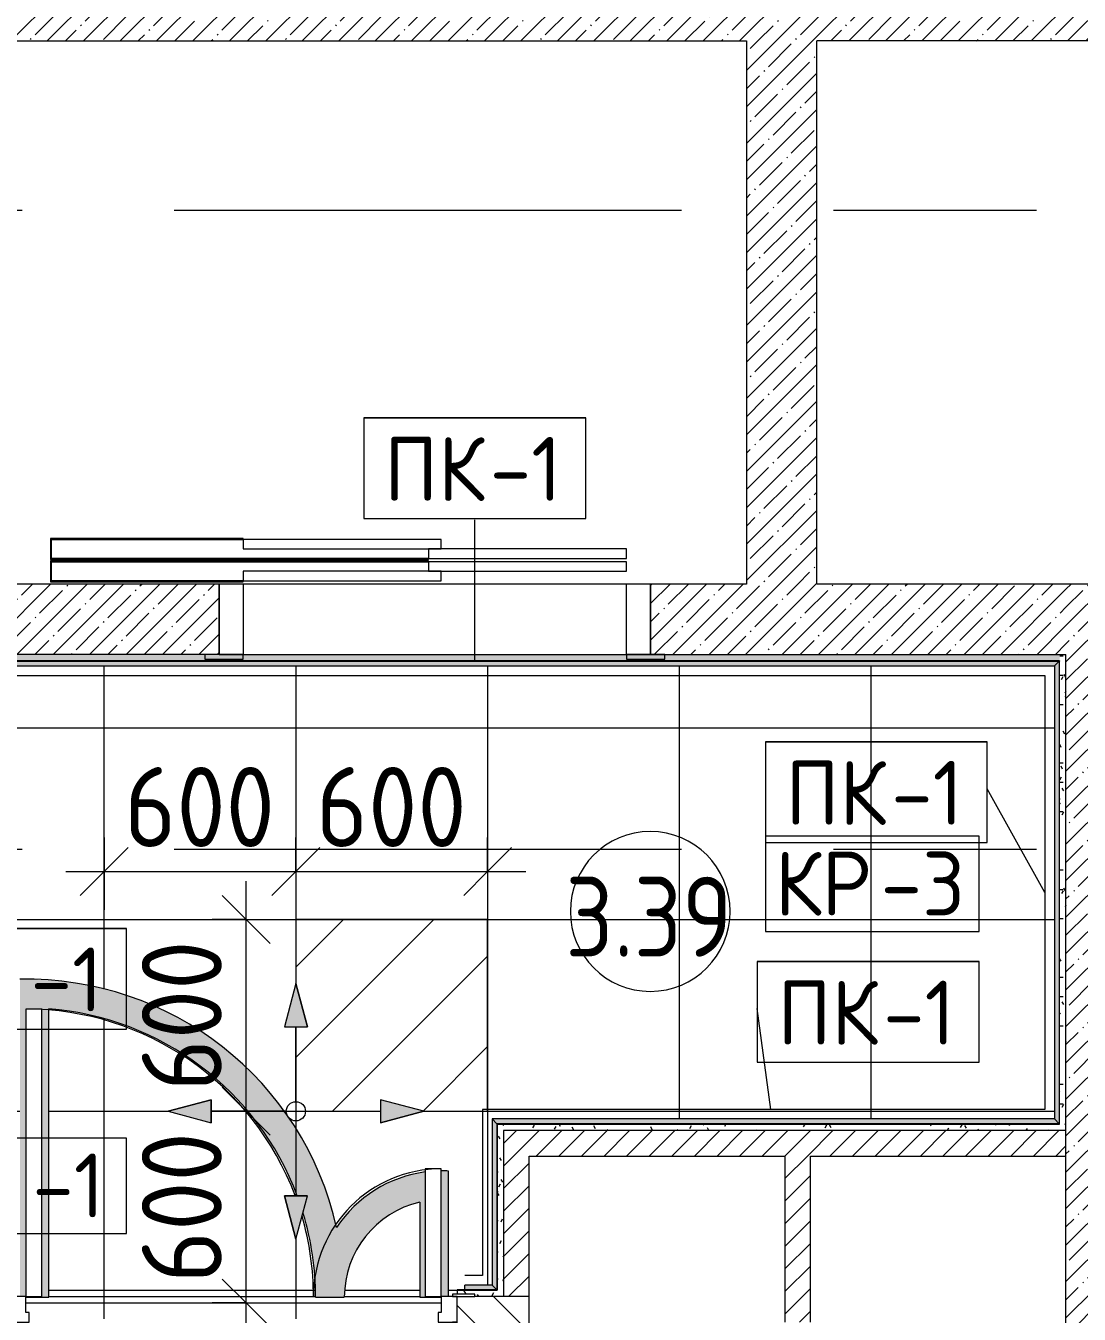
# Model space of a CAD drawing. Header units: millimetres. Extents: x 81773 to 282675, y -8553 to 29000.
# Drawn here: x 95245 to 98541, y 13545 to 17577 of the extents above; entities that cross this region are included whole.
import ezdxf

# ---------------------------------------------------------------- set-up
doc = ezdxf.new("R2010")
doc.units = ezdxf.units.MM
doc.linetypes.add('Осевая', pattern=[3175, 635, -476.25, 1587.5, -476.25])
for name, color, linetype, lineweight in [('A-ANNO-DIMS', 7, 'Continuous', 9), ('A-ANNO-DIMS-100', 7, 'Continuous', 9), ('A-AREA-IDEN', 7, 'Continuous', 9), ('A-DETL', 7, 'Continuous', 9), ('A-DETL-GENF', 7, 'Continuous', 9), ('A-DOOR', 7, 'Continuous', 9), ('A-DOOR-1', 7, 'Continuous', 13), ('A-DOOR-FRAM', 7, 'Continuous', 13), ('A-FLOR-IDEN', 7, 'Continuous', 9), ('A-FLOR-PATT', 7, 'Continuous', 9), ('A-GENM-IDEN', 7, 'Continuous', 9), ('A-WALL', 7, 'Continuous', 9), ('I-WALL', 7, 'Continuous', 9), ('Оси-2', 7, 'Осевая', 9)]:
    doc.layers.add(name, color=color, linetype=linetype, lineweight=lineweight)
for name, color, linetype, lineweight, true_color in [('A-DETL-GENF-2', 7, 'Continuous', 9, 0x004000), ('A-FLOR-1', 7, 'Continuous', 9, 0x787878), ('A-GENM-4', 7, 'Continuous', 9, 0x8000ff), ('A-WALL-1', 9, 'Continuous', 9, 0x808080), ('A-WALL-FNSH-1', 9, 'Continuous', 9, 0x808080), ('I-WALL-2', 9, 'Continuous', 9, 0x808080)]:
    doc.layers.add(name, color=color, linetype=linetype, lineweight=lineweight, true_color=true_color)
doc.styles.add('GOST Common', font='GOST_Common.ttf', dxfattribs={"width": 0.9, "height": 250})
doc.styles.add('GOST Common_1', font='GOST_Common.ttf', dxfattribs={"height": 200})
doc.styles.add('ISOCPEUR', font='isocpeur.ttf', dxfattribs={"width": 0.9, "height": 250})
doc.dimstyles.new('ISO-2_5_0_9К_БОЛЬШОЙ_округление', dxfattribs={"dimscale": 304.8, "dimtxt": 248.995294, "dimasz": 0.492126, "dimexe": 0.393701, "dimexo": 0, "dimgap": 0, "dimtad": 1, "dimdec": 0, "dimrnd": 10, "dimzin": 0, "dimdsep": 46, "dimtxsty": 'ISOCPEUR', "dimblk1": 'OBLIQUE', "dimblk2": 'OBLIQUE', "dimsah": 1, "dimcen": 0.09, "dimdle": 0.393701, "dimazin": 0, "dimtfac": 1, "dimtdec": 4, "dimtix": 1, "dimtmove": 0, "dimatfit": 3, "dimfxl": 1, "dimtvp": 1, "dimtolj": 1, "dimtzin": 0, "dimarcsym": 2})
pattern_1 = [(45, (0, 0), (-57.024626, 57.024626), []), (45, (57.025, 0), (-57.024626, 57.024626), [100.806, -20.161, 3.353, -16.808])]
pattern_2 = [(45, (0, 0), (-35.35534, 35.35534), [])]
pattern_3 = [(0, (0, 0), (121.92, 30.48), [10.058, -81.382, 10.058, -81.382, -487.68]), (0, (0, 0), (121.92, 30.48), [-182.88, 10.058, -172.822, 10.058, -81.382, -213.36]), (0, (0, 0), (121.92, 30.48), [-457.2, 10.058, -50.902, 10.058, -142.342]), (120, (45.72, 15.24), (-87.356454, 90.345817), [10.058, -81.382, 10.058, -81.382, -487.68]), (120, (45.72, 15.24), (-87.356454, 90.345817), [-182.88, 10.058, -172.822, 10.058, -81.382, -213.36]), (120, (45.72, 15.24), (-87.356454, 90.345817), [-457.2, 10.058, -50.902, 10.058, -142.342]), (240, (60.96, 76.2), (-34.563546, -120.825817), [10.058, -81.382, 10.058, -81.382, -487.68]), (240, (60.96, 76.2), (-34.563546, -120.825817), [-182.88, 10.058, -172.822, 10.058, -81.382, -213.36]), (240, (60.96, 76.2), (-34.563546, -120.825817), [-457.2, 10.058, -50.902, 10.058, -142.342])]

# ---------------------------------------------------------------- blocks, each defined once
blk = doc.blocks.new('110_Дверь_СКБ_2Ст - Д-3а 1450x2100h_Лестничная клетка из коридора-32352288-План раскладки напольных покрытий 3 этажа в осях 23-33')
at = {"layer": 'A-DOOR'}
for centre, radius, start, end in [((-637.5, 100), 900, 20.5575, 90), ((662.5, 100), 400, 90, 180), ((-637.5, 100), 900, 0, 16.207)]:
    blk.add_arc(centre, radius, start, end, dxfattribs=at)
at = {"layer": 'A-DOOR-1'}
for p, q in [((-637.5, 1000), (-637.5, 100)), ((-587.5, 1000), (-637.5, 1000)), ((-587.5, 100), (-587.5, 1000)), ((662.5, 500), (612.5, 500)), ((612.5, 500), (612.5, 100)), ((662.5, 100), (662.5, 500)), ((-637.5, 100), (-587.5, 100)), ((612.5, 100), (662.5, 100))]:
    blk.add_line(p, q, dxfattribs=at)
at = {"layer": 'A-DOOR-FRAM'}
for p, q in [((-672.5, 108), (-742.5, 108)), ((-742.5, 108), (-742.5, 100)), ((-742.5, 100), (-672.5, 100)), ((-637.5, 100), (-687.5, 100)), ((-687.5, 100), (-687.5, 20)), ((-672.5, 100), (-672.5, 108)), ((-637.5, 50), (-637.5, 100)), ((662.5, 100), (662.5, 50)), ((712.5, 100), (662.5, 100)), ((767.5, 108), (697.5, 108)), ((697.5, 108), (697.5, 100)), ((697.5, 100), (767.5, 100)), ((712.5, 20), (712.5, 100)), ((767.5, 100), (767.5, 108)), ((-627.5, 50), (-637.5, 50)), ((-627.5, 20), (-627.5, 50)), ((662.5, 50), (652.5, 50)), ((652.5, 50), (652.5, 20)), ((-687.5, 20), (-627.5, 20)), ((-672.5, 20), (-687.5, 20)), ((-687.5, 20), (-687.5, -100)), ((-672.5, -100), (-672.5, 20)), ((652.5, 20), (712.5, 20)), ((712.5, 20), (697.5, 20)), ((697.5, 20), (697.5, -100)), ((712.5, -100), (712.5, 20)), ((-672.5, -100), (-742.5, -100)), ((-742.5, -100), (-742.5, -108)), ((-742.5, -108), (-672.5, -108)), ((-687.5, -100), (-672.5, -100)), ((-672.5, -108), (-672.5, -100)), ((697.5, -100), (712.5, -100)), ((767.5, -100), (697.5, -100)), ((697.5, -100), (697.5, -108)), ((697.5, -108), (767.5, -108)), ((767.5, -108), (767.5, -100))]:
    blk.add_line(p, q, dxfattribs=at)
blk = doc.blocks.new('DOR_Дверь лифта - 1350х2050h-19118285-План раскладки напольных покрытий 3 этажа в осях 23-33')
at = {"layer": 'A-DOOR'}
for p, q in [((600, 110), (-600, 110)), ((-600, 110), (-600, -110)), ((600, -110), (600, 110)), ((-600, -110), (600, -110)), ((-20, -120), (-20, -150)), ((600, -120), (-20, -120)), ((600, -150), (600, -120)), ((-600, -150), (-600, -180)), ((20, -150), (-600, -150)), ((-20, -150), (600, -150)), ((20, -180), (20, -150)), ((-600, -180), (20, -180)), ((-600, -190), (-600, -220)), ((20, -190), (-600, -190)), ((20, -220), (20, -190)), ((-600, -220), (20, -220)), ((-20, -220), (-20, -250)), ((600, -220), (-20, -220)), ((600, -250), (600, -220)), ((-20, -250), (600, -250))]:
    blk.add_line(p, q, dxfattribs=at)
at = {"layer": 'A-DOOR-1'}
for p, q in [((-600, 125), (-720, 125)), ((-720, 125), (-720, 110)), ((-600, 110), (-600, 125)), ((720, 125), (600, 125)), ((600, 125), (600, 110)), ((720, 110), (720, 125)), ((-720, 110), (-600, 110)), ((-675, 110), (-675, -110)), ((-600, 110), (-675, 110)), ((675, 110), (600, 110)), ((600, 110), (720, 110)), ((675, -110), (675, 110)), ((-675, -110), (-600, -110)), ((600, -110), (675, -110))]:
    blk.add_line(p, q, dxfattribs=at)
at = {"layer": 'A-DOOR-FRAM'}
for p, q in [((600, -117), (600, -120)), ((1203, -117), (600, -117)), ((600, -120), (1200, -120)), ((1200, -120), (1200, -180)), ((1203, -183), (1203, -117)), ((1200, -180), (20, -180)), ((20, -180), (20, -183)), ((20, -183), (1203, -183)), ((1203, -187), (20, -187)), ((20, -187), (20, -190)), ((20, -190), (1200, -190)), ((1200, -190), (1200, -250)), ((1203, -253), (1203, -187)), ((600, -250), (600, -253)), ((1200, -250), (600, -250)), ((600, -253), (1203, -253))]:
    blk.add_line(p, q, dxfattribs=at)
blk = doc.blocks.new('Плинтус - Плинтус керамогранит светло-серый-29857310-План раскладки напольных покрытий 3 этажа в осях 23-33')
at = {"layer": 'A-GENM-4'}
blk.add_hatch(color=256, dxfattribs=at).paths.add_polyline_path([(3643, -15), (3658, 0), (0, 0), (15, -15), (2419.3, -15)])
for p, q in [((0, 0), (3658, 0)), ((0, 0), (15, -15)), ((15, -15), (3643, -15)), ((3643, -15), (3658, 0)), ((45, -45), (3613, -45))]:
    blk.add_line(p, q, dxfattribs=at)
blk = doc.blocks.new('Плинтус - Плинтус керамогранит светло-серый-29857311-План раскладки напольных покрытий 3 этажа в осях 23-33')
at = {"layer": 'A-GENM-4'}
blk.add_hatch(color=256, dxfattribs=at).paths.add_polyline_path([(1448, 0), (0, 0), (15, -15), (1433, -15)])
for p, q in [((0, 0), (1448, 0)), ((0, 0), (15, -15)), ((15, -15), (1433, -15)), ((1433, -15), (1448, 0)), ((45, -45), (1403, -45))]:
    blk.add_line(p, q, dxfattribs=at)
blk = doc.blocks.new('Плинтус - Плинтус керамогранит светло-серый-29857312-План раскладки напольных покрытий 3 этажа в осях 23-33')
at = {"layer": 'A-GENM-4'}
blk.add_hatch(color=256, dxfattribs=at).paths.add_polyline_path([(1760, 0), (0, 0), (15, -15), (1775, -15)])
for p, q in [((0, 0), (1760, 0)), ((0, 0), (15, -15)), ((15, -15), (1775, -15)), ((1775, -15), (1760, 0)), ((45, -45), (1789, -45)), ((1789, -45), (1805, -45))]:
    blk.add_line(p, q, dxfattribs=at)
blk = doc.blocks.new('Плинтус - Плинтус керамогранит светло-серый-29857313-План раскладки напольных покрытий 3 этажа в осях 23-33')
at = {"layer": 'A-GENM-4'}
blk.add_hatch(color=256, dxfattribs=at).paths.add_polyline_path([(520, 0), (0, 0), (-15, -15), (505, -15)])
for p, q in [((0, 0), (-15, -15)), ((-15, -15), (505, -15)), ((0, 0), (520, 0)), ((505, -15), (520, 0)), ((-45, -45), (-39, -45)), ((-39, -45), (475, -45))]:
    blk.add_line(p, q, dxfattribs=at)
blk = doc.blocks.new('Плинтус - Плинтус керамогранит светло-серый-29857421-План раскладки напольных покрытий 3 этажа в осях 23-33')
at = {"layer": 'A-GENM-4'}
blk.add_hatch(color=256, dxfattribs=at).paths.add_polyline_path([(100, 0), (0, 0), (15, -15), (100, -15)])
for p, q in [((0, 0), (100, 0)), ((0, 0), (15, -15)), ((15, -15), (100, -15)), ((100, 0), (100, -15)), ((45, -45), (100, -45))]:
    blk.add_line(p, q, dxfattribs=at)
blk = doc.blocks.new('Начало раскладки_красным - Начало раскладки_красным-26102174-План раскладки напольных покрытий 3 этажа в осях 23-33')
at = {"layer": 'A-DETL-GENF'}
for points in [[(-36.2, 264.8), (36.2, 264.8), (0, 400)], [(-264.8, -36.2), (-264.8, 36.2), (-400, 0)], [(264.8, -36.2), (400, 0), (264.8, 36.2)], [(0, -400), (36.2, -264.8), (-36.2, -264.8)]]:
    blk.add_hatch(color=256, dxfattribs=at).paths.add_polyline_path(points)
for p, q in [((0, 400), (-36.2, 264.8)), ((0, 400), (-36.2, 264.8)), ((36.2, 264.8), (0, 400)), ((0, 400), (36.2, 264.8)), ((-36.2, 264.8), (36.2, 264.8)), ((-36.2, 264.8), (36.2, 264.8)), ((0, 30), (0, 264.8)), ((-264.8, 36.2), (-400, 0)), ((-400, 0), (-264.8, 36.2)), ((-400, 0), (-264.8, -36.2)), ((-400, 0), (-264.8, -36.2)), ((-264.8, -36.2), (-264.8, 36.2)), ((-264.8, 36.2), (-264.8, -36.2)), ((-30, 0), (-264.8, 0)), ((30, 0), (264.8, 0)), ((400, 0), (264.8, 36.2)), ((264.8, 36.2), (264.8, -36.2)), ((400, 0), (264.8, 36.2)), ((264.8, 36.2), (264.8, -36.2)), ((400, 0), (264.8, -36.2)), ((0, -30), (0, -264.8)), ((264.8, -36.2), (400, 0)), ((36.2, -264.8), (-36.2, -264.8)), ((-36.2, -264.8), (0, -400)), ((0, -400), (-36.2, -264.8)), ((-36.2, -264.8), (36.2, -264.8)), ((0, -400), (36.2, -264.8)), ((0, -400), (36.2, -264.8))]:
    blk.add_line(p, q, dxfattribs=at)
blk.add_circle((0, 0), 30, dxfattribs=at)
blk = doc.blocks.new('Марка_Помещения - Номер-25198446-План раскладки напольных покрытий 3 этажа в осях 23-33')
at = {"layer": 'A-AREA-IDEN'}
for start, end in [(360, 180), (180, 360)]:
    blk.add_arc((0, 0), 2.5, start, end, dxfattribs=at)
blk = doc.blocks.new('М_перекрытий_ЭП - Типоразмер-25383776-План раскладки напольных покрытий 3 этажа в осях 23-33')
at = {"layer": 'A-FLOR-IDEN'}
for p, q in [((3.352, 1.578), (-3.336, 1.578)), ((-3.336, 1.578), (-3.336, -1.406)), ((3.352, -1.406), (3.352, 1.578)), ((-3.336, -1.406), (3.352, -1.406))]:
    blk.add_line(p, q, dxfattribs=at)
blk = doc.blocks.new('DIMBLOCK15-План раскладки напольных покрытий 3 этажа в осях 23-33')
at = {"layer": 'A-ANNO-DIMS-100'}
for p, q in [((95490, 15036.9), (95490, 14810.8)), ((95490, 14930.8), (95490, 15036.9)), ((96090, 15036.9), (96090, 14810.8)), ((96090, 14930.8), (96090, 15036.9)), ((95370, 14930.8), (96090, 14930.8))]:
    blk.add_line(p, q, dxfattribs=at)
at = {"layer": 'A-ANNO-DIMS-100', "lineweight": 20}
for p, q in [((95490, 14930.8), (95565, 15005.8)), ((96090, 14930.8), (96165, 15005.8)), ((95490, 14930.8), (95415, 14855.8)), ((96090, 14930.8), (96015, 14855.8))]:
    blk.add_line(p, q, dxfattribs=at)
at = {"layer": 'A-ANNO-DIMS-100', "color": 0, "insert": (95553, 15257.4), "char_height": 250, "width": 568.858, "attachment_point": 1, "line_spacing_factor": 1.149209, "style": 'ISOCPEUR'}
blk.add_mtext('600', dxfattribs=at)
blk = doc.blocks.new('_Oblique')
at = {"color": 0, "linetype": 'ByBlock', "lineweight": -2}
blk.add_line((-0.5, -0.5), (0.5, 0.5), dxfattribs=at)
blk = doc.blocks.new('DIMBLOCK16-План раскладки напольных покрытий 3 этажа в осях 23-33')
at = {"layer": 'A-ANNO-DIMS-100'}
for p, q in [((96090, 15036.9), (96090, 14810.8)), ((96090, 14930.8), (96090, 15036.9)), ((96690, 15036.9), (96690, 14810.8)), ((96690, 14930.8), (96690, 15036.9)), ((96090, 14930.8), (96810, 14930.8))]:
    blk.add_line(p, q, dxfattribs=at)
at = {"layer": 'A-ANNO-DIMS-100', "lineweight": 20}
for p, q in [((96090, 14930.8), (96165, 15005.8)), ((96690, 14930.8), (96765, 15005.8)), ((96090, 14930.8), (96015, 14855.8)), ((96690, 14930.8), (96615, 14855.8))]:
    blk.add_line(p, q, dxfattribs=at)
at = {"layer": 'A-ANNO-DIMS-100', "color": 0, "insert": (96153, 15257.4), "char_height": 250, "width": 568.858, "attachment_point": 1, "line_spacing_factor": 1.149209, "style": 'ISOCPEUR'}
blk.add_mtext('600', dxfattribs=at)
blk = doc.blocks.new('DIMBLOCK17-План раскладки напольных покрытий 3 этажа в осях 23-33')
at = {"layer": 'A-ANNO-DIMS-100', "lineweight": 20}
for p, q in [((95934.4, 14180), (95859.4, 14255)), ((95934.4, 14180), (96009.4, 14105)), ((95934.4, 13580), (95859.4, 13655)), ((95934.4, 13580), (96009.4, 13505))]:
    blk.add_line(p, q, dxfattribs=at)
at = {"layer": 'A-ANNO-DIMS-100'}
for p, q in [((95828.3, 14180), (96054.4, 14180)), ((95934.4, 14180), (95828.3, 14180)), ((95934.4, 13460), (95934.4, 14180)), ((95828.3, 13580), (96054.4, 13580)), ((95934.4, 13580), (95828.3, 13580))]:
    blk.add_line(p, q, dxfattribs=at)
at = {"layer": 'A-ANNO-DIMS-100', "color": 0, "insert": (95607.8, 13643), "char_height": 250, "width": 568.858, "attachment_point": 1, "rotation": 90, "line_spacing_factor": 1.149209, "style": 'ISOCPEUR'}
blk.add_mtext('600', dxfattribs=at)
blk = doc.blocks.new('DIMBLOCK18-План раскладки напольных покрытий 3 этажа в осях 23-33')
at = {"layer": 'A-ANNO-DIMS-100'}
for p, q in [((95934.4, 14180), (95934.4, 14900)), ((95828.3, 14780), (96054.4, 14780)), ((95934.4, 14780), (95828.3, 14780)), ((95828.3, 14180), (96054.4, 14180)), ((95934.4, 14180), (95828.3, 14180))]:
    blk.add_line(p, q, dxfattribs=at)
at = {"layer": 'A-ANNO-DIMS-100', "lineweight": 20}
for p, q in [((95934.4, 14780), (95859.4, 14855)), ((95934.4, 14780), (96009.4, 14705)), ((95934.4, 14180), (95859.4, 14255)), ((95934.4, 14180), (96009.4, 14105))]:
    blk.add_line(p, q, dxfattribs=at)
at = {"layer": 'A-ANNO-DIMS-100', "color": 0, "insert": (95607.8, 14243), "char_height": 250, "width": 568.858, "attachment_point": 1, "rotation": 90, "line_spacing_factor": 1.149209, "style": 'ISOCPEUR'}
blk.add_mtext('600', dxfattribs=at)
blk = doc.blocks.new('Mark Reiling - Mark Reiling-26174330-План раскладки напольных покрытий 3 этажа в осях 23-33')
at = {"layer": 'A-GENM-IDEN'}
for p, q in [((-3.47, 1.49), (-3.47, -1.663)), ((-3.47, 1.49), (3.47, 1.49)), ((3.47, 1.49), (-3.47, 1.49)), ((-3.47, 1.49), (-3.47, -1.663)), ((3.47, -1.663), (3.47, 1.49)), ((3.47, -1.663), (3.47, 1.49)), ((-3.47, -1.663), (3.47, -1.663)), ((-3.47, -1.663), (3.47, -1.663))]:
    blk.add_line(p, q, dxfattribs=at)

msp = doc.modelspace()

# ---------------------------------------------------------------- hatches: boundary and pattern name
at = {"layer": 'A-DETL-GENF-2'}
h = msp.add_hatch(dxfattribs=at)
h.set_pattern_fill('FP_52', color=256, style=0, pattern_type=2)
h.set_pattern_definition([(45, (0, 0), (-141.42136, 141.42136), [])])
h.paths.add_polyline_path([(96603.7, 14180), (96690, 14180), (96690, 14780), (96090, 14780), (96090, 14580), (96126.2, 14444.8), (96090, 14444.8), (96090, 14180), (96354.8, 14180), (96354.8, 14216.2), (96490, 14180)])
at = {"layer": 'A-FLOR-PATT'}
h = msp.add_hatch(dxfattribs=at)
h.set_pattern_fill('FP_40', color=256, style=0, pattern_type=2)
h.set_pattern_definition([(0, (96690, 14780), (0, 600), []), (90, (96690, 14780), (-600, 4e-14), [])])
h.paths.add_polyline_path([(96477.6, 13530), (96535, 13530), (96535, 13550), (96545, 13550), (96545, 13598.4), (96477.6, 13598.4), (96477.6, 13895.6), (96422.2, 13877), (96369, 13846.2), (96327, 13810.2), (96290.6, 13764.5), (96263.7, 13712.6), (96247.1, 13656.6), (96241.5, 13598.4), (96151.5, 13598.4), (96145.5, 13702.2), (96126.2, 13809.5), (96111.4, 13859.8), (96090, 13780), (96053.8, 13915.2), (96093.6, 13915.2), (96057.6, 13999.8), (96006.3, 14090.1), (95944.9, 14174), (95874.3, 14250.2), (95795.5, 14317.9), (95709.4, 14376.1), (95617.2, 14424), (95520.1, 14461.1), (95419.4, 14486.7), (95316.5, 14500.7), (95316.5, 13598.4), (95245, 13598.4), (95245, 13550), (95255, 13550), (95255, 13530), (96474.7, 13530)])
h.paths.add_polyline_path([(95210, 13600), (95226.5, 13600), (95226.5, 14593.2), (95331.2, 14589.8), (95435, 14575.4), (95536.7, 14550.2), (95635.2, 14514.4), (95729.4, 14468.4), (95818.2, 14412.8), (95900.7, 14348.1), (95975.9, 14275.2), (96043, 14194.7), (96101.3, 14107.6), (96150.1, 14014.9), (96188.9, 13917.6), (96217.2, 13816.7), (96263.7, 13873.6), (96310.9, 13915.5), (96371.4, 13952.3), (96432.5, 13976.6), (96495, 13990.6), (96495, 14000), (96545, 14000), (96545, 13992.1), (96567.6, 13992.9), (96567.6, 13600), (96580, 13600), (96580, 13608), (96595, 13608), (96595, 13620), (96720, 13621), (96720, 14140), (98480, 14141), (98479, 15590), (94820, 15589), (94821, 13620), (95195, 13620), (95195, 13608), (95210, 13608)])
h.paths.add_polyline_path([(94821, 13621), (94821.3, 15589), (98479, 15587.9), (98479, 14141), (96719, 14140), (96719, 13621), (96619, 13621), (96619, 13636), (96704, 13636), (96704, 14156), (98464, 14156), (98464, 15574), (94836, 15574), (94836, 13636), (95161, 13636), (95161, 13621), (94821.1, 13621)])
h.paths.add_polyline_path([(96354.8, 14143.8), (96354.8, 14216.2), (96490, 14180), (96477.6, 14176.7)])
h.paths.add_polyline_path([(95825.2, 14143.8), (95690, 14180), (95825.2, 14216.2)])
h.paths.add_polyline_path([(96090, 14444.8), (96053.8, 14444.8), (96090, 14580), (96126.2, 14444.8)])
h = msp.add_hatch(color=256, dxfattribs=at)
h.paths.add_polyline_path([(95245, 13598.4), (95316.5, 13598.4), (95316.5, 14500.7), (95419.4, 14486.7), (95520.1, 14461.1), (95617.2, 14424), (95709.4, 14376.1), (95795.5, 14317.9), (95874.3, 14250.2), (95944.9, 14174), (96006.3, 14090.1), (96057.6, 13999.8), (96093.6, 13915.2), (96126.2, 13915.2), (96111.4, 13859.8), (96127.7, 13804.5), (96145.5, 13702.2), (96151.5, 13598.4), (96241.5, 13598.4), (96247.1, 13656.6), (96263.7, 13712.6), (96290.6, 13764.5), (96327, 13810.2), (96371.4, 13848.2), (96422.2, 13877), (96477.6, 13895.6), (96477.6, 13598.4), (96545, 13598.4), (96545, 13600), (96495, 13600), (96495, 13989.7), (96432.5, 13976.6), (96369, 13951.3), (96310.9, 13915.5), (96259.8, 13870.1), (96217.2, 13816.7), (96188.9, 13917.6), (96150.1, 14014.9), (96101.3, 14107.6), (96043, 14194.7), (95975.9, 14275.2), (95900.7, 14348.1), (95818.2, 14412.8), (95729.4, 14468.4), (95635.2, 14514.4), (95536.7, 14550.2), (95435, 14575.4), (95331.2, 14589.8), (95226.5, 14593.2), (95226.6, 13600), (95245, 13600)])
h.paths.add_polyline_path([(95245, 13600), (95245, 14500), (95295, 14500), (95295, 13600)])
h.paths.add_polyline_path([(96567.6, 13600), (96567.6, 13992.9), (96545, 13992.1), (96545, 13600), (96567.2, 13600)])
at = {"layer": 'I-WALL'}
h = msp.add_hatch(dxfattribs=at)
h.set_pattern_fill('FP_4', color=256, style=0, pattern_type=2)
h.set_pattern_definition(pattern_1)
h.paths.add_polyline_path([(100580, 17530), (100580, 17750), (94800, 17750), (94800, 17530), (100423.4, 17530)])
h = msp.add_hatch(dxfattribs=at)
h.set_pattern_fill('FP_4', color=256, style=0, pattern_type=2)
h.set_pattern_definition(pattern_1)
h.paths.add_polyline_path([(97500, 15830), (97720, 15830), (97720, 17530), (97500, 17530), (97500, 16963.2)])
h = msp.add_hatch(dxfattribs=at)
h.set_pattern_fill('FP_4', color=256, style=0, pattern_type=2)
h.set_pattern_definition(pattern_1)
h.paths.add_polyline_path([(98480, 15610), (98500, 15610), (98500, 15830), (97200, 15830), (97200, 15610), (97240.3, 15610)])
h.paths.add_polyline_path([(95850, 15610), (95850, 15830), (94800, 15830), (94800, 15610), (95330.4, 15610)])
h = msp.add_hatch(dxfattribs=at)
h.set_pattern_fill('FP_4', color=256, style=0, pattern_type=2)
h.set_pattern_definition(pattern_1)
h.paths.add_polyline_path([(98513.5, 13620), (98720, 13620), (98720, 15830), (98500, 15830), (98500, 13620)])
h = msp.add_hatch(dxfattribs=at)
h.set_pattern_fill('FP_5', color=256, style=0, pattern_type=2)
h.set_pattern_definition(pattern_2)
h.paths.add_polyline_path([(96740, 13600), (96820, 13600), (96820, 14120), (96740, 14120), (96740, 13935)])
h = msp.add_hatch(dxfattribs=at)
h.set_pattern_fill('FP_5', color=256, style=0, pattern_type=2)
h.set_pattern_definition(pattern_2)
h.paths.add_polyline_path([(98500, 14040), (98500, 14120), (96820, 14120), (96820, 14040), (97876.9, 14040)])
h = msp.add_hatch(dxfattribs=at)
h.set_pattern_fill('FP_5', color=256, style=0, pattern_type=2)
h.set_pattern_definition(pattern_2)
h.paths.add_polyline_path([(97700, 13520), (97700, 14040), (97620, 14040), (97620, 13520)])
h = msp.add_hatch(dxfattribs=at)
h.set_pattern_fill('FP_3', color=256, style=0, pattern_type=2)
h.set_pattern_definition([(135, (0, 0), (-70.71068, -70.71068), [])])
h.paths.add_polyline_path([(96595, 13400), (96820, 13400), (96820, 13600), (96595, 13600), (96595, 13502.4)])
h.paths.add_polyline_path([(94800, 13400), (95195, 13400), (95195, 13600), (94800, 13600), (94800, 13502.4)])
h = msp.add_hatch(dxfattribs=at)
h.set_pattern_fill('FP_4', color=256, style=0, pattern_type=2)
h.set_pattern_definition(pattern_1)
h.paths.add_polyline_path([(99650, 13400), (99650, 13620), (98500, 13620), (98500, 13400), (99620, 13400)])
at = {"layer": 'I-WALL-2'}
h = msp.add_hatch(dxfattribs=at)
h.set_pattern_fill('FP_35', color=256, style=0, pattern_type=2)
h.set_pattern_definition(pattern_3)
h.paths.add_polyline_path([(98480, 15590), (98480, 15610), (94800, 15610), (94800, 15590), (97240.3, 15590)])
h = msp.add_hatch(dxfattribs=at)
h.set_pattern_fill('FP_35', color=256, style=0, pattern_type=2)
h.set_pattern_definition(pattern_3)
h.paths.add_polyline_path([(98480, 14140), (98500, 14140), (98500, 15610), (98480, 15610), (98480, 14367.6)])
h = msp.add_hatch(dxfattribs=at)
h.set_pattern_fill('FP_35', color=256, style=0, pattern_type=2)
h.set_pattern_definition(pattern_3)
h.paths.add_polyline_path([(96720, 13620), (96740, 13620), (96740, 14140), (96720, 14140), (96720, 13935)])
h = msp.add_hatch(dxfattribs=at)
h.set_pattern_fill('FP_35', color=256, style=0, pattern_type=2)
h.set_pattern_definition(pattern_3)
h.paths.add_polyline_path([(98500, 14120), (98500, 14140), (96740, 14140), (96740, 14120), (97876.9, 14120)])
h = msp.add_hatch(dxfattribs=at)
h.set_pattern_fill('FP_35', color=256, style=0, pattern_type=2)
h.set_pattern_definition(pattern_3)
h.paths.add_polyline_path([(96740, 13600), (96740, 13620), (96595, 13620), (96595, 13608), (96650, 13608), (96650, 13600)])
h.paths.add_polyline_path([(95140, 13600), (95140, 13608), (95195, 13608), (95195, 13620), (94820, 13620), (94820, 13600), (95012.1, 13600)])

# ---------------------------------------------------------------- linework, layer by layer
at = {"layer": 'A-DETL'}
for p, q in [((96690, 14780), (96090, 14780)), ((96090, 14780), (96090, 14580)), ((96690, 14180), (96690, 14780)), ((96090, 14444.8), (96090, 14180)), ((96090, 14180), (96354.8, 14180)), ((96490, 14180), (96690, 14180))]:
    msp.add_line(p, q, dxfattribs=at)
at = {"layer": 'A-FLOR-1'}
for p, q in [((95316.5, 13598.4), (95316.5, 14500.7)), ((96567.6, 13600), (96567.6, 13992.9)), ((96477.6, 13895.6), (96477.6, 13598.4)), ((95245, 13598.4), (95316.5, 13598.4)), ((96151.5, 13598.4), (96241.5, 13598.4)), ((96477.6, 13598.4), (96545, 13598.4))]:
    msp.add_line(p, q, dxfattribs=at)
for centre, radius, start, end in [((95246.5, 13598.4), 995, 12.6705, 91.1511), ((95246.5, 13598.4), 905, 20.5063, 85.5631), ((96546.5, 13598.4), 395, 86.928, 90.2184), ((96546.5, 13598.4), 395, 97.4974, 146.4595), ((96546.5, 13598.4), 305, 103.0427, 180), ((95246.5, 13598.4), 905, 0, 16.813)]:
    msp.add_arc(centre, radius, start, end, dxfattribs=at)
at = {"layer": 'A-GENM-IDEN'}
for p, q in [((96650, 15589), (96650, 16030.9)), ((98434, 14865), (98253.1, 15189.2)), ((97576.5, 14186), (97533.9, 14501.2))]:
    msp.add_line(p, q, dxfattribs=at)
at = {"layer": 'A-WALL'}
for p, q in [((97125, 15610), (98500, 15610)), ((98500, 13480), (98500, 15610)), ((96720, 14140), (98480, 14140)), ((96595, 13620), (96720, 13620)), ((96820, 13600), (96650, 13600))]:
    msp.add_line(p, q, dxfattribs=at)
at = {"layer": 'A-WALL-1'}
for p, q in [((94800, 17530), (97500, 17530)), ((97500, 17530), (97500, 15830)), ((97720, 15830), (97720, 17530)), ((100800, 17530), (97720, 17530)), ((95850, 15830), (94800, 15830)), ((95850, 15610), (95850, 15830)), ((97500, 15830), (97200, 15830)), ((97200, 15830), (97200, 15610)), ((98720, 15830), (97720, 15830)), ((95925, 15610), (94800, 15610)), ((98480, 15590), (98480, 15589)), ((96720, 14140), (96720, 13620)), ((96740, 14120), (96740, 13600)), ((98500, 14120), (96740, 14120)), ((96820, 13480), (96820, 14040)), ((96820, 14040), (97620, 14040)), ((97620, 14040), (97620, 13520)), ((97700, 14040), (98500, 14040)), ((97700, 13520), (97700, 14040)), ((96595, 13620), (96595, 13608))]:
    msp.add_line(p, q, dxfattribs=at)
at = {"layer": 'A-WALL-FNSH-1'}
for p, q in [((98480, 15590), (94820, 15590)), ((94820, 15589), (98479, 15589)), ((98479, 15589), (98479, 14141)), ((98480, 14140), (98480, 15589)), ((98479, 14141), (96719, 14141)), ((96719, 14141), (96719, 13621)), ((96719, 13621), (96595, 13621)), ((96595, 13621), (96595, 13620))]:
    msp.add_line(p, q, dxfattribs=at)
at = {"layer": 'I-WALL'}
for p, q in [((95316.5, 13620), (96150.2, 13620)), ((95316.5, 13600), (96151.4, 13600)), ((96241.6, 13600), (96477.6, 13600)), ((96243.6, 13620), (96477.6, 13620)), ((96567.6, 13620), (96595, 13620))]:
    msp.add_line(p, q, dxfattribs=at)
at = {"layer": 'Оси-2'}
for p, q in [((85072.9, 17000), (122760, 17000)), ((85072.9, 15000), (122160, 15000))]:
    msp.add_line(p, q, dxfattribs=at)

# ---------------------------------------------------------------- block references
at = {"layer": 'A-AREA-IDEN', "xscale": 99.99999999999993, "yscale": 99.99999999999993, "zscale": 99.99999999999993}
msp.add_blockref('Марка_Помещения - Номер-25198446-План раскладки напольных покрытий 3 этажа в осях 23-33', (97198.9, 14805.4), dxfattribs=at)
at = {"layer": 'A-DETL-GENF'}
msp.add_blockref('Начало раскладки_красным - Начало раскладки_красным-26102174-План раскладки напольных покрытий 3 этажа в осях 23-33', (96090, 14180), dxfattribs=at)
at = {"layer": 'A-DOOR', "rotation": 180}
msp.add_blockref('DOR_Дверь лифта - 1350х2050h-19118285-План раскладки напольных покрытий 3 этажа в осях 23-33', (96525, 15720), dxfattribs=at)
at = {"layer": 'A-DOOR'}
msp.add_blockref('110_Дверь_СКБ_2Ст - Д-3а 1450x2100h_Лестничная клетка из коридора-32352288-План раскладки напольных покрытий 3 этажа в осях 23-33', (95882.5, 13500), dxfattribs=at)
at = {"layer": 'A-FLOR-IDEN', "xscale": 99.99999999999993, "yscale": 99.99999999999993, "zscale": 99.99999999999993}
for p in [(97892.8, 14883), (95224.8, 13938.2)]:
    msp.add_blockref('М_перекрытий_ЭП - Типоразмер-25383776-План раскладки напольных покрытий 3 этажа в осях 23-33', p, dxfattribs=at)
at = {"layer": 'A-GENM-4'}
msp.add_blockref('Плинтус - Плинтус керамогранит светло-серый-29857310-План раскладки напольных покрытий 3 этажа в осях 23-33', (94821, 15589), dxfattribs=at)
for name, p, rotation in [('Плинтус - Плинтус керамогранит светло-серый-29857311-План раскладки напольных покрытий 3 этажа в осях 23-33', (98479, 15589), 270), ('Плинтус - Плинтус керамогранит светло-серый-29857312-План раскладки напольных покрытий 3 этажа в осях 23-33', (98479, 14141), 180), ('Плинтус - Плинтус керамогранит светло-серый-29857313-План раскладки напольных покрытий 3 этажа в осях 23-33', (96719, 14141), 270), ('Плинтус - Плинтус керамогранит светло-серый-29857421-План раскладки напольных покрытий 3 этажа в осях 23-33', (96719, 13621), 180)]:
    msp.add_blockref(name, p, dxfattribs=dict(at, rotation=rotation))
at = {"layer": 'A-GENM-IDEN', "xscale": 99.99999999999993, "yscale": 99.99999999999993, "zscale": 99.99999999999993}
for p in [(96650, 16201.4), (97906.2, 15187.7), (95213, 14603.5), (97880.9, 14499.7)]:
    msp.add_blockref('Mark Reiling - Mark Reiling-26174330-План раскладки напольных покрытий 3 этажа в осях 23-33', p, dxfattribs=at)

# ---------------------------------------------------------------- texts
at = {"layer": 'A-AREA-IDEN', "insert": (96933.2, 14913.9), "char_height": 250, "width": 663.797, "attachment_point": 1, "style": 'GOST Common'}
msp.add_mtext('3.39', dxfattribs=at)
at = {"layer": 'A-FLOR-IDEN', "char_height": 200, "attachment_point": 1, "style": 'GOST Common_1'}
for s, insert, width in [('КР', (97589.2, 14992.7), 400.844), ('-3', (97919.9, 14992.7), 344.726), ('-1', (95265.2, 14047.9), 296.624)]:
    msp.add_mtext(s, dxfattribs=dict(at, insert=insert, width=width))
at = {"layer": 'A-GENM-IDEN', "char_height": 200, "attachment_point": 1, "style": 'GOST Common_1'}
for s, insert, width in [('ПК', (96365.9, 16290.5), 400.844), ('-1', (96696.6, 16290.5), 296.624), ('ПК', (97622.1, 15276.7), 400.844), ('-1', (97952.8, 15276.7), 296.624), ('-1', (95259.6, 14692.6), 296.624), ('ПК', (97596.8, 14588.7), 400.844), ('-1', (97927.6, 14588.7), 296.624)]:
    msp.add_mtext(s, dxfattribs=dict(at, insert=insert, width=width))

# ---------------------------------------------------------------- dimensions: what is measured, and where the dimension line sits
at = {"layer": 'A-ANNO-DIMS'}
for base, p1, p2, picture, middle in [((96090, 14930.8), (95490, 15036.9), (96090, 15036.9), 'DIMBLOCK15-План раскладки напольных покрытий 3 этажа в осях 23-33', (95790, 15055.8)), ((96690, 14930.8), (96090, 15036.9), (96690, 15036.9), 'DIMBLOCK16-План раскладки напольных покрытий 3 этажа в осях 23-33', (96390, 15055.8))]:
    dim = msp.add_linear_dim(base=base, p1=p1, p2=p2, dimstyle='ISO-2_5_0_9К_БОЛЬШОЙ_округление', override={"dimpost": '<>', "dimfxl": 600}, dxfattribs=at)
    dim.commit()
    dim.dimension.update_dxf_attribs({"geometry": picture, "text_midpoint": middle})
for base, p1, p2, picture, middle in [((95934.4, 14780), (95828.3, 14180), (95828.3, 14780), 'DIMBLOCK18-План раскладки напольных покрытий 3 этажа в осях 23-33', (95809.4, 14480)), ((95934.4, 14180), (95828.3, 13580), (95828.3, 14180), 'DIMBLOCK17-План раскладки напольных покрытий 3 этажа в осях 23-33', (95809.4, 13880))]:
    dim = msp.add_linear_dim(base=base, p1=p1, p2=p2, angle=90, dimstyle='ISO-2_5_0_9К_БОЛЬШОЙ_округление', override={"dimpost": '<>', "dimfxl": 600}, dxfattribs=at)
    dim.commit()
    dim.dimension.update_dxf_attribs({"geometry": picture, "text_midpoint": middle})

doc.saveas('drawing.dxf')
